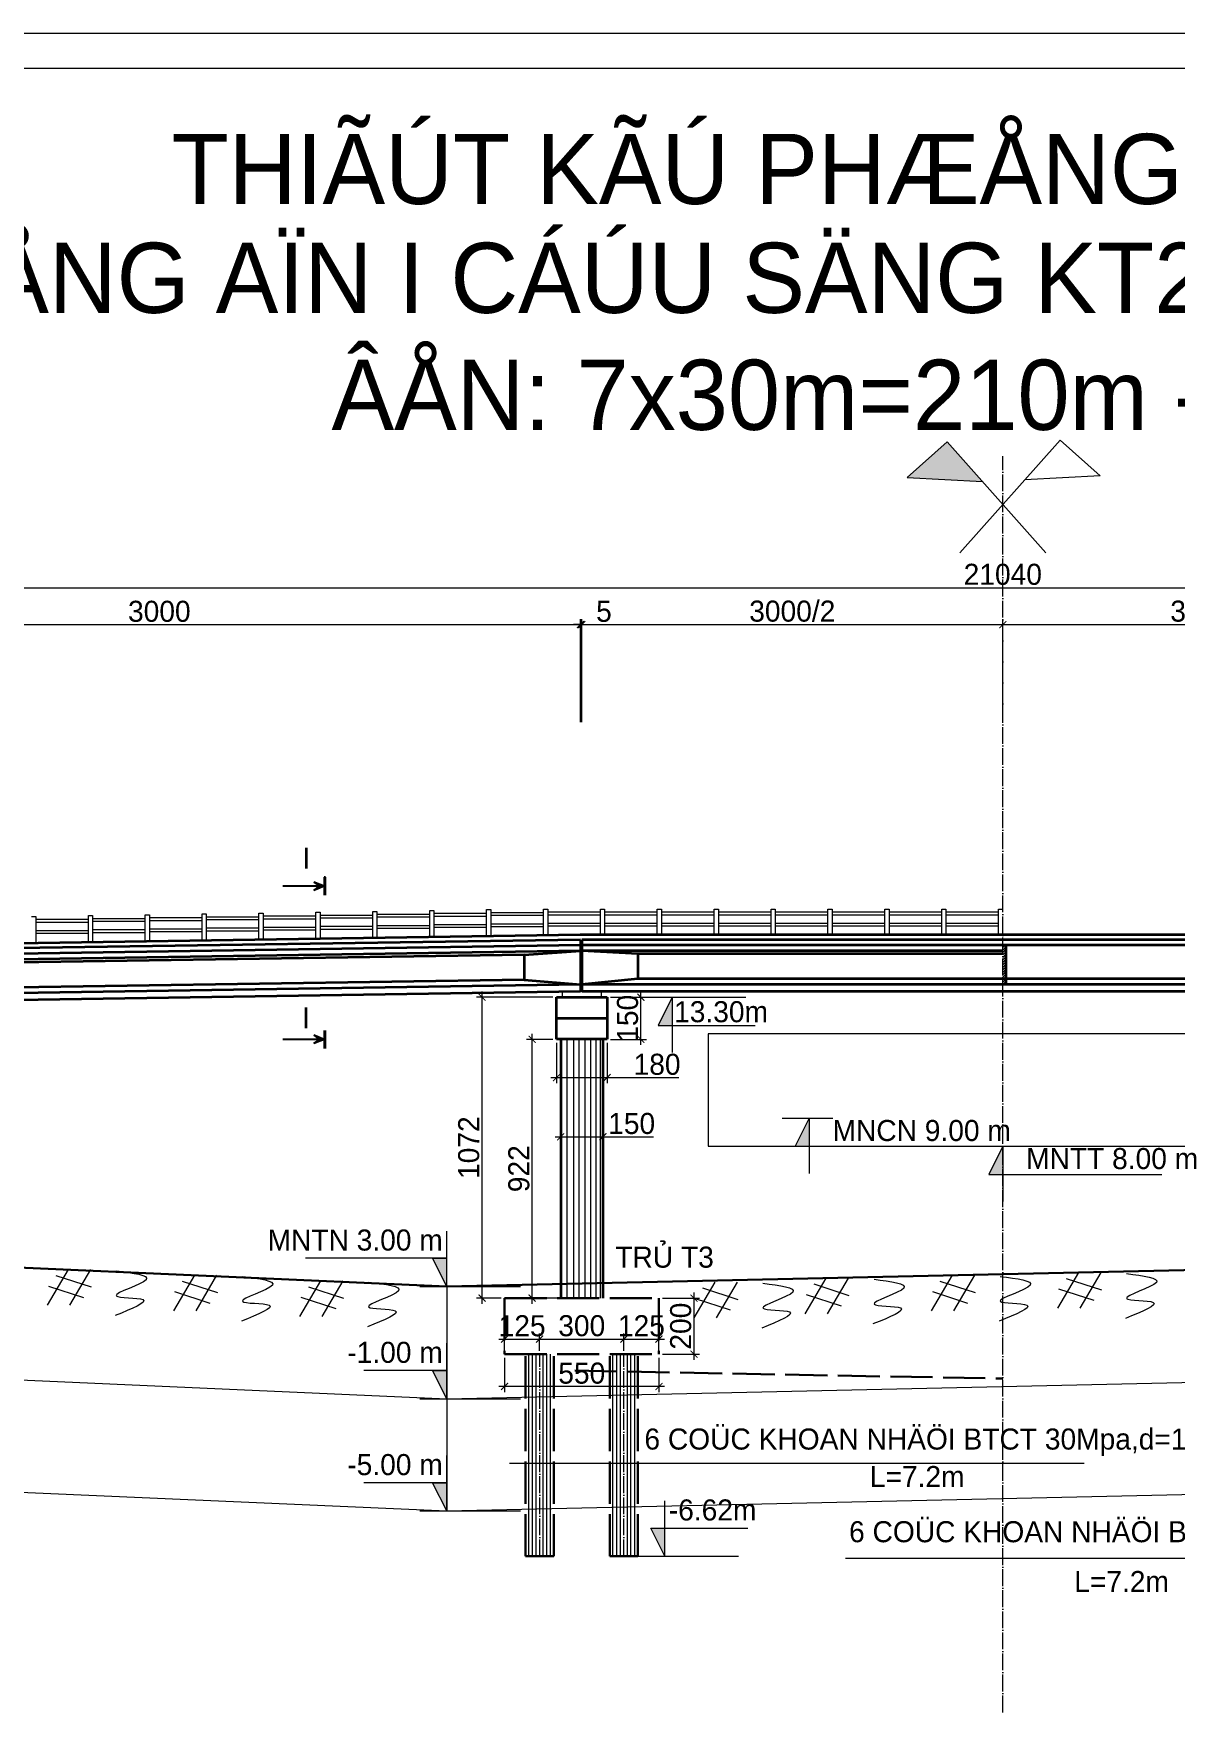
# Model space of a CAD drawing. Header units: millimetres. Extents: x -354608 to 492029, y -885357 to -234285.
# Drawn here: x -216549 to -175870, y -635138 to -575328 of the extents above; entities that cross this region are included whole.
import ezdxf

# ---------------------------------------------------------------- set-up
doc = ezdxf.new("R2010")
doc.units = ezdxf.units.MM
doc.header["$LTSCALE"] = 0.25
doc.header["$MEASUREMENT"] = 0
doc.header["$PDMODE"] = 34
doc.linetypes.add('ACAD_ISO02W100', pattern=[15, 12, -3])
doc.linetypes.add('ACAD_ISO04W100', pattern=[30, 24, -3, 0, -3])
doc.layers.get('0').update_dxf_attribs({"lineweight": 30})
for name, color, linetype, lineweight in [('!manh', 21, 'Continuous', 20), ('!text', 130, 'Continuous', 20), ('2', 253, 'Continuous', 15), ('dam', 1, 'Continuous', 35), ('duong 1', 1, 'Continuous', 30), ('duong 3', 3, 'Continuous', 30), ('duongtam', 3, 'ACAD_ISO04W100', 18), ('dut', 2, 'ACAD_ISO02W100', 30), ('kichthuoc', 3, 'Continuous', 20), ('text', 2, 'Continuous', 25)]:
    doc.layers.add(name, color=color, linetype=linetype, lineweight=lineweight)
doc.styles.add('K-THUOC', font='11_3664_VSWICONN.TTF')
doc.styles.get("Standard").update_dxf_attribs({"font": 'VNswitzerlandcondlight.TTF'})
doc.dimstyles.new('CHUAN TL 250', dxfattribs={"dimscale": 250, "dimtxt": 3, "dimasz": 1, "dimexe": 0.8, "dimexo": 0.5, "dimgap": 0.35, "dimtad": 1, "dimdec": 0, "dimlfac": 0.1, "dimzin": 0, "dimdsep": 46, "dimtxsty": 'K-THUOC', "dimblk": 'ARCHTICK', "dimcen": 1, "dimdle": 0.8, "dimclrd": 7, "dimclre": 7, "dimclrt": 256, "dimadec": 0, "dimazin": 0, "dimtfac": 1, "dimtdec": 0, "dimtmove": 0, "dimatfit": 3, "dimfxl": 0, "dimfrac": 2, "dimtolj": 1, "dimtzin": 0, "dimlwd": 15, "dimlwe": 15, "dimarcsym": 0})

# ---------------------------------------------------------------- blocks, each defined once
blk = doc.blocks.new('_ArchTick')
at = {"color": 0, "linetype": 'ByBlock', "const_width": 0.15}
blk.add_lwpolyline([(-0.5, -0.5), (0.5, 0.5)], dxfattribs=at)
blk = doc.blocks.new('*D274')
at = {"layer": '2', "color": 7, "lineweight": 15}
for p, q in [((-194914, -611359), (-194914, -609459)), ((-195994, -609659), (-194714, -609659)), ((-195994, -611159), (-194714, -611159))]:
    blk.add_line(p, q, dxfattribs=at)
at = {"layer": 'Defpoints', "color": 0}
for p in [(-196119, -609659), (-194914, -609659), (-196119, -611159)]:
    blk.add_point(p, dxfattribs=at)
at = {"layer": '2', "color": 7, "lineweight": 15, "xscale": 250, "yscale": 250, "zscale": 250}
for p, rotation in [((-194914, -609659), 90), ((-194914, -611159), 270)]:
    blk.add_blockref('_ArchTick', p, dxfattribs=dict(at, rotation=rotation))
at = {"layer": '2', "insert": (-195385, -610409), "char_height": 750, "attachment_point": 5, "rotation": 90, "style": 'K-THUOC'}
blk.add_mtext('\\A1;150', dxfattribs=at)
blk = doc.blocks.new('*D277')
at = {"layer": '2', "color": 7, "lineweight": 15}
for p, q in [((-193021, -620177), (-193021, -622577)), ((-194144, -620377), (-192821, -620377)), ((-194144, -622377), (-192821, -622377))]:
    blk.add_line(p, q, dxfattribs=at)
at = {"layer": 'Defpoints', "color": 0}
for p in [(-194269, -620377), (-194269, -622377), (-193021, -622377)]:
    blk.add_point(p, dxfattribs=at)
at = {"layer": '2', "color": 7, "lineweight": 15, "xscale": 250, "yscale": 250, "zscale": 250}
for p, rotation in [((-193021, -620377), 90), ((-193021, -622377), 270)]:
    blk.add_blockref('_ArchTick', p, dxfattribs=dict(at, rotation=rotation))
at = {"layer": '2', "insert": (-193492, -621377), "char_height": 750, "attachment_point": 5, "rotation": 90, "style": 'K-THUOC'}
blk.add_mtext('\\A1;200', dxfattribs=at)
blk = doc.blocks.new('*D278')
at = {"layer": '2', "color": 7, "lineweight": 15}
for p, q in [((-199969, -621837), (-198319, -621837)), ((-199769, -622252), (-199769, -621637)), ((-198519, -622252), (-198519, -621637))]:
    blk.add_line(p, q, dxfattribs=at)
at = {"layer": 'Defpoints', "color": 0}
for p in [(-198519, -621837), (-199769, -622377), (-198519, -622377)]:
    blk.add_point(p, dxfattribs=at)
at = {"layer": '2', "color": 7, "lineweight": 15, "xscale": 250, "yscale": 250, "zscale": 250, "rotation": 180}
blk.add_blockref('_ArchTick', (-199769, -621837), dxfattribs=at)
at = {"layer": '2', "color": 7, "lineweight": 15, "xscale": 250, "yscale": 250, "zscale": 250}
blk.add_blockref('_ArchTick', (-198519, -621837), dxfattribs=at)
at = {"layer": '2', "insert": (-199144, -621367), "char_height": 750, "attachment_point": 5, "style": 'K-THUOC'}
blk.add_mtext('\\A1;125', dxfattribs=at)
blk = doc.blocks.new('*D275')
at = {"layer": '2', "color": 7, "lineweight": 15}
for p, q in [((-198719, -621837), (-195319, -621837)), ((-198519, -622252), (-198519, -621637)), ((-195519, -622252), (-195519, -621637))]:
    blk.add_line(p, q, dxfattribs=at)
at = {"layer": 'Defpoints', "color": 0}
for p in [(-195519, -621837), (-198519, -622377), (-195519, -622377)]:
    blk.add_point(p, dxfattribs=at)
at = {"layer": '2', "color": 7, "lineweight": 15, "xscale": 250, "yscale": 250, "zscale": 250, "rotation": 180}
blk.add_blockref('_ArchTick', (-198519, -621837), dxfattribs=at)
at = {"layer": '2', "color": 7, "lineweight": 15, "xscale": 250, "yscale": 250, "zscale": 250}
blk.add_blockref('_ArchTick', (-195519, -621837), dxfattribs=at)
at = {"layer": '2', "insert": (-197019, -621366), "char_height": 750, "attachment_point": 5, "style": 'K-THUOC'}
blk.add_mtext('\\A1;300', dxfattribs=at)
blk = doc.blocks.new('*D276')
at = {"layer": '2', "color": 7, "lineweight": 15}
for p, q in [((-195719, -621837), (-194069, -621837)), ((-195519, -622252), (-195519, -621637)), ((-194269, -622252), (-194269, -621637))]:
    blk.add_line(p, q, dxfattribs=at)
at = {"layer": 'Defpoints', "color": 0}
for p in [(-194269, -621837), (-195519, -622377), (-194269, -622377)]:
    blk.add_point(p, dxfattribs=at)
at = {"layer": '2', "color": 7, "lineweight": 15, "xscale": 250, "yscale": 250, "zscale": 250, "rotation": 180}
blk.add_blockref('_ArchTick', (-195519, -621837), dxfattribs=at)
at = {"layer": '2', "color": 7, "lineweight": 15, "xscale": 250, "yscale": 250, "zscale": 250}
blk.add_blockref('_ArchTick', (-194269, -621837), dxfattribs=at)
at = {"layer": '2', "insert": (-194894, -621367), "char_height": 750, "attachment_point": 5, "style": 'K-THUOC'}
blk.add_mtext('\\A1;125', dxfattribs=at)
blk = doc.blocks.new('*D279')
at = {"layer": '2', "color": 7, "lineweight": 15}
for p, q in [((-199769, -622502), (-199769, -623726)), ((-194269, -622502), (-194269, -623726)), ((-194069, -623526), (-199969, -623526))]:
    blk.add_line(p, q, dxfattribs=at)
at = {"layer": 'Defpoints', "color": 0}
for p in [(-199769, -622377), (-194269, -622377), (-199769, -623526)]:
    blk.add_point(p, dxfattribs=at)
at = {"layer": '2', "color": 7, "lineweight": 15, "xscale": 250, "yscale": 250, "zscale": 250, "rotation": 180}
blk.add_blockref('_ArchTick', (-199769, -623526), dxfattribs=at)
at = {"layer": '2', "color": 7, "lineweight": 15, "xscale": 250, "yscale": 250, "zscale": 250}
blk.add_blockref('_ArchTick', (-194269, -623526), dxfattribs=at)
at = {"layer": '2', "insert": (-197019, -623056), "char_height": 750, "attachment_point": 5, "style": 'K-THUOC'}
blk.add_mtext('\\A1;550', dxfattribs=at)
blk = doc.blocks.new('*D463')
at = {"layer": '2', "color": 7, "lineweight": 15}
for p, q in [((-197019, -599855), (-197019, -596185)), ((-182019, -599810), (-182019, -596185)), ((-197219, -596385), (-181819, -596385))]:
    blk.add_line(p, q, dxfattribs=at)
at = {"layer": 'Defpoints', "color": 0}
for p in [(-182019, -596385), (-197019, -599980), (-182019, -599935)]:
    blk.add_point(p, dxfattribs=at)
at = {"layer": '2', "color": 7, "lineweight": 15, "xscale": 250, "yscale": 250, "zscale": 250, "rotation": 180}
blk.add_blockref('_ArchTick', (-197019, -596385), dxfattribs=at)
at = {"layer": '2', "color": 7, "lineweight": 15, "xscale": 250, "yscale": 250, "zscale": 250}
blk.add_blockref('_ArchTick', (-182019, -596385), dxfattribs=at)
at = {"layer": '2', "insert": (-189519, -595909), "char_height": 750, "attachment_point": 5, "style": 'K-THUOC'}
blk.add_mtext('\\A1;3000/2', dxfattribs=at)
blk = doc.blocks.new('*D476')
at = {"layer": '2', "color": 7, "lineweight": 15}
for p, q in [((-227069, -600302), (-227069, -596185)), ((-197069, -599863), (-197069, -596185)), ((-227269, -596385), (-196869, -596385))]:
    blk.add_line(p, q, dxfattribs=at)
at = {"layer": 'Defpoints', "color": 0}
for p in [(-197069, -596385), (-227069, -600427), (-197069, -599988)]:
    blk.add_point(p, dxfattribs=at)
at = {"layer": '2', "color": 7, "lineweight": 15, "xscale": 250, "yscale": 250, "zscale": 250, "rotation": 180}
blk.add_blockref('_ArchTick', (-227069, -596385), dxfattribs=at)
at = {"layer": '2', "color": 7, "lineweight": 15, "xscale": 250, "yscale": 250, "zscale": 250}
blk.add_blockref('_ArchTick', (-197069, -596385), dxfattribs=at)
at = {"layer": '2', "insert": (-212069, -595915), "char_height": 750, "attachment_point": 5, "style": 'K-THUOC'}
blk.add_mtext('\\A1;3000', dxfattribs=at)
blk = doc.blocks.new('*D477')
at = {"layer": '2', "color": 7, "lineweight": 15}
for p, q in [((-197069, -599863), (-197069, -596185)), ((-197019, -599855), (-197019, -596185)), ((-197069, -596385), (-197319, -596385)), ((-197069, -596385), (-197019, -596385)), ((-197019, -596385), (-195940, -596385))]:
    blk.add_line(p, q, dxfattribs=at)
at = {"layer": 'Defpoints', "color": 0}
for p in [(-197019, -596385), (-197069, -599988), (-197019, -599980)]:
    blk.add_point(p, dxfattribs=at)
at = {"layer": '2', "color": 7, "lineweight": 15, "xscale": 250, "yscale": 250, "zscale": 250}
blk.add_blockref('_ArchTick', (-197069, -596385), dxfattribs=at)
at = {"layer": '2', "color": 7, "lineweight": 15, "xscale": 250, "yscale": 250, "zscale": 250, "rotation": 180}
blk.add_blockref('_ArchTick', (-197019, -596385), dxfattribs=at)
at = {"layer": '2', "insert": (-196229, -595915), "char_height": 750, "attachment_point": 5, "style": 'K-THUOC'}
blk.add_mtext('\\A1;5', dxfattribs=at)
blk = doc.blocks.new('*D478')
at = {"layer": '2', "color": 7, "lineweight": 15}
for p, q in [((-287419, -595068), (-76619, -595068)), ((-287219, -596614), (-287219, -594868)), ((-76819, -597033), (-76819, -594868))]:
    blk.add_line(p, q, dxfattribs=at)
at = {"layer": 'Defpoints', "color": 0}
for p in [(-76819, -595068), (-287219, -596739), (-76819, -597158)]:
    blk.add_point(p, dxfattribs=at)
at = {"layer": '2', "color": 7, "lineweight": 15, "xscale": 250, "yscale": 250, "zscale": 250, "rotation": 180}
blk.add_blockref('_ArchTick', (-287219, -595068), dxfattribs=at)
at = {"layer": '2', "color": 7, "lineweight": 15, "xscale": 250, "yscale": 250, "zscale": 250}
blk.add_blockref('_ArchTick', (-76819, -595068), dxfattribs=at)
at = {"layer": '2', "insert": (-182019, -594597), "char_height": 750, "attachment_point": 5, "style": 'K-THUOC'}
blk.add_mtext('\\A1;21040', dxfattribs=at)
blk = doc.blocks.new('*D480')
at = {"layer": '2', "color": 7, "lineweight": 15}
for p, q in [((-200573, -620577), (-200573, -609459)), ((-198044, -609659), (-200773, -609659)), ((-199894, -620377), (-200773, -620377))]:
    blk.add_line(p, q, dxfattribs=at)
at = {"layer": 'Defpoints', "color": 0}
for p in [(-200573, -609659), (-197919, -609659), (-199769, -620377)]:
    blk.add_point(p, dxfattribs=at)
at = {"layer": '2', "color": 7, "lineweight": 15, "xscale": 250, "yscale": 250, "zscale": 250}
for p, rotation in [((-200573, -609659), 90), ((-200573, -620377), 270)]:
    blk.add_blockref('_ArchTick', p, dxfattribs=dict(at, rotation=rotation))
at = {"layer": '2', "insert": (-201043, -615018), "char_height": 750, "attachment_point": 5, "rotation": 90, "style": 'K-THUOC'}
blk.add_mtext('\\A1;1072', dxfattribs=at)
blk = doc.blocks.new('*D700')
at = {"layer": '2', "color": 7, "lineweight": 15}
for p, q in [((-182019, -599810), (-182019, -596185)), ((-167019, -599810), (-167019, -596185)), ((-182219, -596385), (-166819, -596385))]:
    blk.add_line(p, q, dxfattribs=at)
at = {"layer": 'Defpoints', "color": 0}
for p in [(-167019, -596385), (-182019, -599935), (-167019, -599935)]:
    blk.add_point(p, dxfattribs=at)
at = {"layer": '2', "color": 7, "lineweight": 15, "xscale": 250, "yscale": 250, "zscale": 250, "rotation": 180}
blk.add_blockref('_ArchTick', (-182019, -596385), dxfattribs=at)
at = {"layer": '2', "color": 7, "lineweight": 15, "xscale": 250, "yscale": 250, "zscale": 250}
blk.add_blockref('_ArchTick', (-167019, -596385), dxfattribs=at)
at = {"layer": '2', "insert": (-174519, -595909), "char_height": 750, "attachment_point": 5, "style": 'K-THUOC'}
blk.add_mtext('\\A1;3000/2', dxfattribs=at)
blk = doc.blocks.new('*D734')
at = {"layer": '2', "color": 7, "lineweight": 15}
for p, q in [((-197919, -611284), (-197919, -612724)), ((-196119, -611284), (-196119, -612724)), ((-198119, -612524), (-196119, -612524)), ((-196119, -612524), (-193560, -612524))]:
    blk.add_line(p, q, dxfattribs=at)
at = {"layer": 'Defpoints', "color": 0}
for p in [(-197919, -611159), (-196119, -611159), (-196119, -612524)]:
    blk.add_point(p, dxfattribs=at)
at = {"layer": '2', "color": 7, "lineweight": 15, "xscale": 250, "yscale": 250, "zscale": 250, "rotation": 180}
blk.add_blockref('_ArchTick', (-197919, -612524), dxfattribs=at)
at = {"layer": '2', "color": 7, "lineweight": 15, "xscale": 250, "yscale": 250, "zscale": 250}
blk.add_blockref('_ArchTick', (-196119, -612524), dxfattribs=at)
at = {"layer": '2', "insert": (-194336, -612053), "char_height": 750, "attachment_point": 5, "style": 'K-THUOC'}
blk.add_mtext('\\A1;180', dxfattribs=at)
blk = doc.blocks.new('*D735')
at = {"layer": '2', "color": 7, "lineweight": 15}
for p, q in [((-197769, -614241), (-197769, -614831)), ((-196269, -614241), (-196269, -614831)), ((-197969, -614631), (-196269, -614631)), ((-196269, -614631), (-194466, -614631))]:
    blk.add_line(p, q, dxfattribs=at)
at = {"layer": 'Defpoints', "color": 0}
for p in [(-197769, -614116), (-196269, -614116), (-196269, -614631)]:
    blk.add_point(p, dxfattribs=at)
at = {"layer": '2', "color": 7, "lineweight": 15, "xscale": 250, "yscale": 250, "zscale": 250, "rotation": 180}
blk.add_blockref('_ArchTick', (-197769, -614631), dxfattribs=at)
at = {"layer": '2', "color": 7, "lineweight": 15, "xscale": 250, "yscale": 250, "zscale": 250}
blk.add_blockref('_ArchTick', (-196269, -614631), dxfattribs=at)
at = {"layer": '2', "insert": (-195242, -614161), "char_height": 750, "attachment_point": 5, "style": 'K-THUOC'}
blk.add_mtext('\\A1;150', dxfattribs=at)
blk = doc.blocks.new('dattn')
at = {"layer": 'duong 3', "lineweight": 13}
for p, q in [((0, 0), (-745, -1272)), ((793, 0), (48, -1272)), ((-705, -585), (549, -991)), ((-434, -212), (820, -618))]:
    blk.add_line(p, q, dxfattribs=at)
blk.add_spline([(1715, -44), (2779, -359), (1715, -930), (2661, -1067), (1675, -1638)], degree=3, dxfattribs=at)
blk = doc.blocks.new('*D814')
at = {"layer": '2', "color": 7, "lineweight": 15}
for p, q in [((-198044, -611159), (-198987, -611159)), ((-198787, -620577), (-198787, -610959)), ((-197894, -620377), (-198987, -620377))]:
    blk.add_line(p, q, dxfattribs=at)
at = {"layer": 'Defpoints', "color": 0}
for p in [(-198787, -611159), (-197919, -611159), (-197769, -620377)]:
    blk.add_point(p, dxfattribs=at)
at = {"layer": '2', "color": 7, "lineweight": 15, "xscale": 250, "yscale": 250, "zscale": 250}
for p, rotation in [((-198787, -611159), 90), ((-198787, -620377), 270)]:
    blk.add_blockref('_ArchTick', p, dxfattribs=dict(at, rotation=rotation))
at = {"layer": '2', "insert": (-199257, -615768), "char_height": 750, "attachment_point": 5, "rotation": 90, "style": 'K-THUOC'}
blk.add_mtext('\\A1;922', dxfattribs=at)

msp = doc.modelspace()

# ---------------------------------------------------------------- hatches: boundary and pattern name
at = {"layer": '!text'}
h = msp.add_hatch(dxfattribs=at)
h.set_pattern_fill('ANSI31', color=2, scale=500, style=0)
h.set_pattern_definition([(45, (-197268.613, -622961.687), (-44.19417, 44.19417), [])])
h.paths.add_polyline_path([(-181893.6, -609008.7), (-182018.6, -609008.7), (-182018.6, -609208.7), (-181893.6, -609208.7)])
h.paths.add_polyline_path([(-181893.6, -607808.7), (-182018.6, -607808.7), (-182018.6, -609008.7), (-181893.6, -609008.7)])
at = {"layer": '2', "lineweight": 13}
msp.add_hatch(color=3, dxfattribs=at).paths.add_polyline_path([(-184006.2, -589874.6), (-185427.7, -591142.6), (-182745.8, -591287.7)])
at = {"layer": 'kichthuoc', "lineweight": 13}
for points in [[(-193800.2, -610666.2), (-194302, -610666.2), (-193800.2, -609658.7)], [(-188914.8, -614969.2), (-189416.6, -614969.2), (-188914.8, -613961.7)], [(-182018.6, -615969.2), (-182520.3, -615969.2), (-182018.6, -614961.7)], [(-201830.6, -618954.2), (-202332.3, -618954.2), (-201830.6, -619961.7)], [(-201830.6, -622954.2), (-202332.3, -622954.2), (-201830.6, -623961.7)], [(-201830.6, -626954.2), (-202332.3, -626954.2), (-201830.6, -627961.7)], [(-194059.5, -628569.4), (-194561.3, -628569.4), (-194059.5, -629577)]]:
    msp.add_hatch(color=256, dxfattribs=at).paths.add_polyline_path(points)
at = {"layer": 'text', "lineweight": 13}
h = msp.add_hatch(color=256, dxfattribs=at)
h.paths.add_polyline_path([(-206357.1, -605706.5), (-206559.4, -605558.2), (-206198, -605706.5)])
h.paths.add_polyline_path([(-206559.4, -605854.8), (-206357.1, -605706.5), (-206198, -605706.5)])
for points in [[(-206198, -605385.7), (-206149.9, -605385.7), (-206149.9, -606027.3), (-206198, -606027.3)], [(-206200.7, -610840.2), (-206152.6, -610840.2), (-206152.6, -611481.8), (-206200.7, -611481.8)]]:
    msp.add_hatch(color=256, dxfattribs=at).paths.add_polyline_path(points)
h = msp.add_hatch(color=256, dxfattribs=at)
h.paths.add_polyline_path([(-206359.8, -611161), (-206562.1, -611012.7), (-206200.7, -611161)])
h.paths.add_polyline_path([(-206562.1, -611309.3), (-206359.8, -611161), (-206200.7, -611161)])

# ---------------------------------------------------------------- linework, layer by layer
at = {"layer": '!manh'}
for p, q in [((-199588.1, -626252.7), (-179118.3, -626252.7)), ((-187626.5, -629642.6), (-170052.5, -629642.6))]:
    msp.add_line(p, q, dxfattribs=at)
at = {"layer": '!text', "color": 2}
for p, q in [((-197547.4, -611158.7), (-197547.4, -620377)), ((-197314.1, -611158.7), (-197314.1, -620377)), ((-197123.3, -611158.7), (-197123.3, -620377)), ((-196909.2, -611158.7), (-196909.2, -620377)), ((-196703.6, -611158.7), (-196703.6, -620377)), ((-196515.4, -611158.7), (-196515.4, -620377)), ((-196362.3, -611158.7), (-196362.3, -620377))]:
    msp.add_line(p, q, dxfattribs=at)
at = {"layer": '!text'}
for p, q in [((-201830.6, -619961.7), (-201830.6, -623961.7)), ((-246830.6, -621961.7), (-201830.6, -623961.7)), ((-201830.6, -623961.7), (-156830.6, -622961.7)), ((-201830.6, -623961.7), (-201830.6, -627961.7)), ((-246830.6, -625961.7), (-201830.6, -627961.7)), ((-201830.6, -627961.7), (-156830.6, -626961.7))]:
    msp.add_line(p, q, dxfattribs=at)
at = {"layer": '!text', "color": 2}
msp.add_lwpolyline([(-197718.6, -609658.7), (-196318.6, -609658.7), (-196318.6, -609458.7), (-197718.6, -609458.7)], close=True, dxfattribs=at)
at = {"layer": '!text'}
msp.add_lwpolyline([(-192518.6, -614961.7), (-171518.6, -614961.7), (-171518.6, -610961.7), (-192518.6, -610961.7)], close=True, dxfattribs=at)
at = {"layer": '2', "color": 3, "lineweight": 5}
for p, q in [((78222.9, -575328.1), (-354608.2, -575328.1)), ((76972.9, -576578.1), (-348358.2, -576578.1))]:
    msp.add_line(p, q, dxfattribs=at)
at = {"layer": '2'}
for p, q in [((-184006.2, -589874.6), (-185427.7, -591142.6)), ((-184006.2, -589874.6), (-180484.9, -593822.3)), ((-179978, -589815.2), (-183552.3, -593822.3)), ((-179978, -589815.2), (-178556.5, -591083.2)), ((-185427.7, -591142.6), (-182745.8, -591287.7)), ((-178556.5, -591083.2), (-181238.4, -591228.3))]:
    msp.add_line(p, q, dxfattribs=at)
at = {"layer": '2', "lineweight": 9}
for p, q in [((-198907.6, -629577), (-198907.6, -622377)), ((-198768.4, -629577), (-198768.4, -622377)), ((-198645.1, -629577), (-198645.1, -622377)), ((-198392.1, -629577), (-198392.1, -622377)), ((-198268.8, -629577), (-198268.8, -622377)), ((-198129.6, -629577), (-198129.6, -622377)), ((-195907.6, -629577), (-195907.6, -622377)), ((-195768.4, -629577), (-195768.4, -622377)), ((-195645.1, -629577), (-195645.1, -622377)), ((-195392.1, -629577), (-195392.1, -622377)), ((-195268.8, -629577), (-195268.8, -622377)), ((-195129.6, -629577), (-195129.6, -622377))]:
    msp.add_line(p, q, dxfattribs=at)
at = {"layer": 'dam', "ltscale": 800}
for p, q in [((-197071.2, -607438.7), (-227121.2, -607889.7)), ((-197068.6, -607608.7), (-227068.6, -608059.7)), ((-166966.1, -607438.7), (-197071.2, -607438.7)), ((-197068.6, -607608.7), (-197068.6, -609458.7)), ((-197018.6, -607608.7), (-197018.6, -609458.7)), ((-167018.6, -607608.7), (-197018.6, -607608.7)), ((-197068.6, -607808.5), (-227068.6, -608259.5)), ((-197068.6, -608008.5), (-227068.6, -608459.5)), ((-199068.6, -608148.6), (-225068.6, -608539.5)), ((-199068.6, -608148.6), (-197068.6, -608008.5)), ((-199068.6, -608148.6), (-199068.6, -609038.7)), ((-167018.6, -607808.7), (-197018.6, -607808.7)), ((-182018.6, -608008.7), (-197018.6, -608008.7)), ((-195018.6, -608118.7), (-197018.6, -608008.7)), ((-182018.6, -608118.7), (-195018.6, -608118.7)), ((-195018.6, -608118.7), (-195018.6, -609008.7)), ((-181893.6, -609208.7), (-181893.6, -607808.7)), ((-197068.6, -609208.7), (-227068.6, -609659.7)), ((-197068.6, -609458.7), (-227068.6, -609909.7)), ((-199068.6, -609038.7), (-225068.6, -609429.6)), ((-199068.6, -609038.7), (-197068.6, -609208.7)), ((-195018.6, -609008.7), (-197018.6, -609208.7)), ((-167018.6, -609208.7), (-197018.6, -609208.7)), ((-167018.6, -609458.7), (-197018.6, -609458.7)), ((-167018.6, -609008.7), (-195018.6, -609008.7)), ((-197918.6, -611158.7), (-197918.6, -609658.7)), ((-197918.6, -609658.7), (-196118.6, -609658.7)), ((-196118.6, -609658.7), (-196118.6, -611158.7)), ((-197918.6, -610408.7), (-196118.6, -610408.7)), ((-196118.6, -611158.7), (-197918.6, -611158.7)), ((-197768.6, -611158.7), (-197768.6, -620377)), ((-196268.6, -611158.7), (-196268.6, -620377))]:
    msp.add_line(p, q, dxfattribs=at)
at = {"layer": 'duong 1'}
for q in [(-246830.6, -617961.7), (-156830.6, -618961.7)]:
    msp.add_line((-201830.6, -619961.7), q, dxfattribs=at)
at = {"layer": 'duongtam', "ltscale": 100}
for p, q in [((-182018.6, -635138.1), (-182018.6, -590386.8)), ((-198518.6, -629577), (-198518.6, -622377)), ((-195518.6, -629577), (-195518.6, -622377))]:
    msp.add_line(p, q, dxfattribs=at)
at = {"layer": 'dut', "ltscale": 500}
for p, q in [((-199768.6, -620377), (-194268.6, -620377)), ((-199768.6, -620377), (-199768.6, -622377)), ((-194268.6, -620377), (-194268.6, -622377)), ((-199768.6, -622377), (-194268.6, -622377)), ((-199018.6, -629577), (-199018.6, -622377)), ((-198018.6, -629577), (-198018.6, -622377)), ((-196018.6, -629577), (-196018.6, -622377)), ((-195018.6, -629577), (-195018.6, -622377)), ((-197268.6, -622961.7), (-182018.6, -623247)), ((-199018.6, -629577), (-198018.6, -629577)), ((-196018.6, -629577), (-195018.6, -629577))]:
    msp.add_line(p, q, dxfattribs=at)
at = {"layer": 'kichthuoc'}
for p, q in [((-216624.3, -606781.7), (-216474.3, -606781.7)), ((-216474.3, -606781.7), (-216474.3, -607729.9)), ((-216474.3, -606881.7), (-214597.7, -606881.7)), ((-216474.3, -606981.7), (-214597.7, -606981.7)), ((-214597.7, -606751.3), (-214447.7, -606751.3)), ((-214597.7, -607701.8), (-214597.7, -606751.3)), ((-214447.7, -606751.3), (-214447.7, -607699.5)), ((-214447.7, -606851.3), (-212571.1, -606851.3)), ((-214447.7, -606951.3), (-212571.1, -606951.3)), ((-212571.3, -606720.8), (-212421.3, -606720.8)), ((-212571.3, -607671.3), (-212571.3, -606720.8)), ((-212421.3, -606720.8), (-212421.3, -607669.1)), ((-212421.3, -606820.8), (-210544.7, -606820.8)), ((-212421.3, -606920.8), (-210544.7, -606920.8)), ((-210544.4, -606690.4), (-210394.4, -606690.4)), ((-210544.4, -607640.9), (-210544.4, -606690.4)), ((-210394.4, -606690.4), (-210394.4, -607638.7)), ((-210394.4, -606790.4), (-208517.8, -606790.4)), ((-210394.4, -606890.4), (-208517.8, -606890.4)), ((-208518, -606660), (-208368, -606660)), ((-208518, -607610.5), (-208518, -606660)), ((-208368, -606660), (-208368, -607608.3)), ((-208368, -606760), (-206491.4, -606760)), ((-208368, -606860), (-206491.4, -606860)), ((-206490.5, -606629.6), (-206340.5, -606629.6)), ((-206490.5, -607580.1), (-206490.5, -606629.6)), ((-206340.5, -606629.6), (-206340.5, -607577.8)), ((-206340.5, -606729.6), (-204463.9, -606729.6)), ((-206340.5, -606829.6), (-204463.9, -606829.6)), ((-204464.4, -606599.2), (-204314.4, -606599.2)), ((-204464.4, -607549.7), (-204464.4, -606599.2)), ((-204314.4, -606599.2), (-204314.4, -607547.4)), ((-204314.4, -606699.2), (-202437.8, -606699.2)), ((-204314.4, -606799.2), (-202437.8, -606799.2)), ((-202435.3, -606568.7), (-202285.3, -606568.7)), ((-202435.3, -607519.2), (-202435.3, -606568.7)), ((-202285.3, -606568.7), (-202285.3, -607517)), ((-202285.3, -606668.7), (-200408.7, -606668.7)), ((-202285.3, -606768.7), (-200408.7, -606768.7)), ((-202285.3, -607068.7), (-200408.7, -607068.7)), ((-200408.3, -606538.3), (-200258.3, -606538.3)), ((-200408.3, -607488.8), (-200408.3, -606538.3)), ((-200258.3, -606538.3), (-200258.3, -607486.5)), ((-200258.3, -606638.3), (-198381.7, -606638.3)), ((-200258.3, -606738.3), (-198381.7, -606738.3)), ((-200258.3, -607038.3), (-198381.7, -607038.3)), ((-198381.5, -606518.6), (-198231.5, -606518.6)), ((-198381.5, -607458.4), (-198381.5, -606518.6)), ((-198231.5, -606518.6), (-198231.5, -607456.1)), ((-198231.5, -606618.6), (-196354.9, -606618.6)), ((-198231.5, -606718.6), (-196354.9, -606718.6)), ((-198231.5, -607018.6), (-196354.9, -607018.6)), ((-196354.9, -606518.6), (-196204.9, -606518.6)), ((-196354.9, -607438.7), (-196354.9, -606518.6)), ((-196204.9, -606518.6), (-196204.9, -607438.7)), ((-196204.9, -606618.6), (-194328.3, -606618.6)), ((-196204.9, -606718.6), (-194328.3, -606718.6)), ((-196204.9, -607018.6), (-194328.3, -607018.6)), ((-194328.3, -606518.6), (-194178.3, -606518.6)), ((-194328.3, -607438.7), (-194328.3, -606518.6)), ((-194178.3, -606518.6), (-194178.3, -607438.7)), ((-194178.3, -606618.6), (-192301.7, -606618.6)), ((-194178.3, -606718.6), (-192301.7, -606718.6)), ((-194178.3, -607018.6), (-192301.7, -607018.6)), ((-192301.7, -606518.6), (-192151.7, -606518.6)), ((-192301.7, -607438.7), (-192301.7, -606518.6)), ((-192151.7, -606518.6), (-192151.7, -607438.7)), ((-192151.7, -606618.6), (-190275.1, -606618.6)), ((-192151.7, -606718.6), (-190275.1, -606718.6)), ((-192151.7, -607018.6), (-190275.1, -607018.6)), ((-190275.1, -606518.6), (-190125.1, -606518.6)), ((-190275.1, -607438.7), (-190275.1, -606518.6)), ((-190125.1, -606518.6), (-190125.1, -607438.7)), ((-190125.1, -606618.6), (-188248.4, -606618.6)), ((-190125.1, -606718.6), (-188248.4, -606718.6)), ((-190125.1, -607018.6), (-188248.4, -607018.6)), ((-188248.4, -606518.6), (-188098.4, -606518.6)), ((-188248.4, -607438.7), (-188248.4, -606518.6)), ((-188098.4, -606518.6), (-188098.4, -607438.7)), ((-188098.4, -606618.6), (-186221.8, -606618.6)), ((-188098.4, -606718.6), (-186221.8, -606718.6)), ((-188098.4, -607018.6), (-186221.8, -607018.6)), ((-186221.8, -606518.6), (-186071.8, -606518.6)), ((-186221.8, -607438.7), (-186221.8, -606518.6)), ((-186071.8, -606518.6), (-186071.8, -607438.7)), ((-186071.8, -606618.6), (-184195.2, -606618.6)), ((-186071.8, -606718.6), (-184195.2, -606718.6)), ((-186071.8, -607018.6), (-184195.2, -607018.6)), ((-184195.2, -606518.6), (-184045.2, -606518.6)), ((-184195.2, -607438.7), (-184195.2, -606518.6)), ((-184045.2, -606518.6), (-184045.2, -607438.7)), ((-184045.2, -606618.6), (-182168.6, -606618.6)), ((-184045.2, -606718.6), (-182168.6, -606718.6)), ((-184045.2, -607018.6), (-182168.6, -607018.6)), ((-182168.6, -606518.6), (-182018.6, -606518.6)), ((-182168.6, -607438.7), (-182168.6, -606518.6)), ((-216474.3, -607281.7), (-214597.7, -607281.7)), ((-216474.3, -607381.7), (-214597.7, -607381.7)), ((-214447.7, -607251.3), (-212571.1, -607251.3)), ((-214447.7, -607351.3), (-212571.1, -607351.3)), ((-212421.3, -607220.8), (-210544.7, -607220.8)), ((-212421.3, -607320.8), (-210544.7, -607320.8)), ((-210394.4, -607190.4), (-208517.8, -607190.4)), ((-210394.4, -607290.4), (-208517.8, -607290.4)), ((-208368, -607160), (-206491.4, -607160)), ((-208368, -607260), (-206491.4, -607260)), ((-206340.5, -607129.6), (-204463.9, -607129.6)), ((-206340.5, -607229.6), (-204463.9, -607229.6)), ((-204314.4, -607099.2), (-202437.8, -607099.2)), ((-204314.4, -607199.2), (-202437.8, -607199.2)), ((-202285.3, -607168.7), (-200408.7, -607168.7)), ((-200258.3, -607138.3), (-198381.7, -607138.3)), ((-198231.5, -607118.6), (-196354.9, -607118.6)), ((-196204.9, -607118.6), (-194328.3, -607118.6)), ((-194178.3, -607118.6), (-192301.7, -607118.6)), ((-192151.7, -607118.6), (-190275.1, -607118.6)), ((-190125.1, -607118.6), (-188248.4, -607118.6)), ((-188098.4, -607118.6), (-186221.8, -607118.6)), ((-186071.8, -607118.6), (-184195.2, -607118.6)), ((-184045.2, -607118.6), (-182168.6, -607118.6)), ((-194759.3, -609658.7), (-191170.9, -609658.7)), ((-193800.2, -609658.7), (-194302, -610666.2)), ((-193800.2, -609658.7), (-193800.2, -611633.1)), ((-194302, -610666.2), (-193800.2, -610666.2)), ((-193800.2, -610666.2), (-190843, -610666.2)), ((-189873.9, -613961.7), (-188079.7, -613961.7)), ((-188914.8, -613961.7), (-189416.6, -614969.2)), ((-188914.8, -613961.7), (-188914.8, -615936.1)), ((-189412.8, -614961.7), (-188911.1, -614961.7)), ((-188914.8, -614969.2), (-183129.5, -614969.2)), ((-182977.7, -614961.7), (-181183.5, -614961.7)), ((-182018.6, -614961.7), (-182520.3, -615969.2)), ((-182018.6, -614961.7), (-182018.6, -616936.1)), ((-182520.3, -615969.2), (-182018.6, -615969.2)), ((-182018.6, -615969.2), (-176355.4, -615969.2)), ((-201830.6, -619961.7), (-201830.6, -617987.3)), ((-201830.6, -618954.2), (-206859.6, -618954.2)), ((-201830.6, -619961.7), (-202332.3, -618954.2)), ((-202332.3, -618954.2), (-201830.6, -618954.2)), ((-202789.7, -619961.7), (-199201.3, -619961.7)), ((-201830.6, -623961.7), (-201830.6, -621987.3)), ((-201830.6, -622954.2), (-204787.8, -622954.2)), ((-201830.6, -623961.7), (-202332.3, -622954.2)), ((-202332.3, -622954.2), (-201830.6, -622954.2)), ((-202789.7, -623961.7), (-199201.3, -623961.7)), ((-201830.6, -627961.7), (-201830.6, -625987.3)), ((-201830.6, -626954.2), (-204787.8, -626954.2)), ((-201830.6, -627961.7), (-202332.3, -626954.2)), ((-202332.3, -626954.2), (-201830.6, -626954.2)), ((-202789.7, -627961.7), (-199201.3, -627961.7)), ((-194059.5, -629577), (-194059.5, -627602.5)), ((-194059.5, -629577), (-194561.3, -628569.4)), ((-194561.3, -628569.4), (-194059.5, -628569.4)), ((-194059.5, -628569.4), (-191102.3, -628569.4)), ((-195018.6, -629577), (-191430.2, -629577))]:
    msp.add_line(p, q, dxfattribs=at)
at = {"layer": 'text'}
for p, q in [((-206198, -605706.5), (-207667.1, -605706.5)), ((-206198, -605706.5), (-206559.4, -605558.2)), ((-206559.4, -605558.2), (-206357.1, -605706.5)), ((-206198, -605706.5), (-206559.4, -605854.8)), ((-206559.4, -605854.8), (-206357.1, -605706.5)), ((-206198, -605385.7), (-206198, -606027.3)), ((-206149.9, -605385.7), (-206198, -605385.7)), ((-206149.9, -606027.3), (-206149.9, -605385.7)), ((-206200.7, -611161), (-207669.8, -611161)), ((-206200.7, -611161), (-206562.1, -611012.7)), ((-206562.1, -611012.7), (-206359.8, -611161)), ((-206200.7, -611161), (-206562.1, -611309.3)), ((-206562.1, -611309.3), (-206359.8, -611161)), ((-206200.7, -610840.2), (-206200.7, -611481.8)), ((-206152.6, -611481.8), (-206152.6, -610840.2))]:
    msp.add_line(p, q, dxfattribs=at)

# ---------------------------------------------------------------- block references
at = {"layer": '!text', "color": 2}
for p in [(-215317.3, -619362.3), (-210821.7, -619562.1), (-183823.9, -619561.5), (-179325.1, -619461.6), (-206326.2, -619761.9), (-192279.2, -619804.8), (-188322.8, -619661.5)]:
    msp.add_blockref('dattn', p, dxfattribs=at)

# ---------------------------------------------------------------- texts
at = {"layer": 'duong 3'}
for s, insert, char_height, width, attachment_point in [('THIÃÚT KÃÚ PHÆÅNG AÏN SÅ BÄÜ', (-183774.7, -580168.3), 2500, 144951.016, 5), ('BÄÚ TRÊ CHUNG PHÆÅNG AÏN I CÁÚU SÄNG KT2 - CÁÖU DÁÖM BTCT DÆL NHËP GIAÍN ÂÅN: 7x30m=210m - TL1/250', (-183774.7, -586131.1), 2500, 144951.016, 5), ('I', (-206691.4, -604332.9), 750, 50000, 3), ('I', (-206702.8, -610015.5), 750, 50000, 3), ('13.30m', (-193729.4, -610559.9), 750, 50000, 7), ('MNCN 9.00 m', (-188085.1, -614792.4), 750, 50000, 7), ('MNTT 8.00 m', (-181188.9, -615792.4), 750, 50000, 7), ('MNTN 3.00 m', (-201971.9, -617934.5), 750, 50000, 3), ('TRUÛ T3', (-195824.6, -618543.9), 750, 50000, 1), ('-1.00 m', (-201971.9, -621934.5), 750, 50000, 3), ('6 COÜC KHOAN NHÄÖI BTCT 30Mpa,d=100cm', (-194786.9, -625023.8), 750, 50000, 1), ('-5.00 m', (-201971.9, -625934.5), 750, 50000, 3), ('\\A1;L=7.2m', (-186756.2, -626359.6), 750, 50000, 1), ('-6.62m', (-193918.3, -627549.8), 750, 50000, 1), ('6 COÜC KHOAN NHÄÖI BTCT 30Mpa,d=100cm', (-187496.2, -628325.1), 750, 50000, 1), ('\\A1;L=7.2m', (-179475.2, -630100.2), 750, 50000, 1)]:
    msp.add_mtext(s, dxfattribs=dict(at, insert=insert, char_height=char_height, width=width, attachment_point=attachment_point))

# ---------------------------------------------------------------- dimensions: what is measured, and where the dimension line sits
at = {"layer": '2'}
for base, p1, p2, picture, middle in [((-76818.6, -595067.6), (-287218.6, -596738.8), (-76818.6, -597158.3), '*D478', (-182018.6, -594597.4)), ((-197068.6, -596384.9), (-227068.6, -600427.5), (-197068.6, -599988.1), '*D476', (-212068.6, -595914.6)), ((-197018.6, -596384.9), (-197068.6, -599988.1), (-197018.6, -599980.5), '*D477', (-196229.5, -595915.4)), ((-196268.6, -614631.5), (-197768.6, -614115.7), (-196268.6, -614115.7), '*D735', (-195242.5, -614161.2)), ((-195518.6, -621836.7), (-198518.6, -622377), (-195518.6, -622377), '*D275', (-197018.6, -621366.5)), ((-199768.6, -623526.3), (-194268.6, -622377), (-199768.6, -622377), '*D279', (-197018.6, -623056))]:
    dim = msp.add_linear_dim(base=base, p1=p1, p2=p2, dimstyle='CHUAN TL 250', dxfattribs=at)
    dim.commit()
    dim.dimension.update_dxf_attribs({"geometry": picture, "text_midpoint": middle})
for base, p1, p2, picture, middle in [((-182018.6, -596384.9), (-197018.6, -599980.5), (-182018.6, -599935), '*D463', (-189518.6, -595908.8)), ((-167018.6, -596384.9), (-182018.6, -599935), (-167018.6, -599935), '*D700', (-174518.6, -595908.8))]:
    dim = msp.add_linear_dim(base=base, p1=p1, p2=p2, text='3000/2', dimstyle='CHUAN TL 250', dxfattribs=at)
    dim.commit()
    dim.dimension.update_dxf_attribs({"geometry": picture, "text_midpoint": middle})
for base, p1, p2, picture, middle in [((-200573, -609658.7), (-199768.6, -620377), (-197918.6, -609658.7), '*D480', (-201043.3, -615017.8)), ((-198786.6, -611158.7), (-197768.6, -620377), (-197918.6, -611158.7), '*D814', (-199256.9, -615767.8)), ((-193021.4, -622377), (-194268.6, -620377), (-194268.6, -622377), '*D277', (-193491.7, -621377))]:
    dim = msp.add_linear_dim(base=base, p1=p1, p2=p2, angle=90, dimstyle='CHUAN TL 250', dxfattribs=at)
    dim.commit()
    dim.dimension.update_dxf_attribs({"geometry": picture, "text_midpoint": middle})
dim = msp.add_linear_dim(base=(-194914.4, -609658.7), p1=(-196118.6, -611158.7), p2=(-196118.6, -609658.7), angle=90, dimstyle='CHUAN TL 250', dxfattribs=at)
dim.commit()
dim.dimension.update_dxf_attribs({"geometry": '*D274', "text_midpoint": (-194914.4, -610408.7), "dimtype": 160})
for base, p1, p2, picture, middle in [((-196118.6, -612523.6), (-197918.6, -611158.7), (-196118.6, -611158.7), '*D734', (-194336.2, -612523.6)), ((-198518.6, -621836.7), (-199768.6, -622377), (-198518.6, -622377), '*D278', (-199143.6, -621836.7)), ((-194268.6, -621836.7), (-195518.6, -622377), (-194268.6, -622377), '*D276', (-194893.6, -621836.7))]:
    dim = msp.add_linear_dim(base=base, p1=p1, p2=p2, dimstyle='CHUAN TL 250', dxfattribs=at)
    dim.commit()
    dim.dimension.update_dxf_attribs({"geometry": picture, "text_midpoint": middle, "dimtype": 160})

doc.saveas('drawing.dxf')
